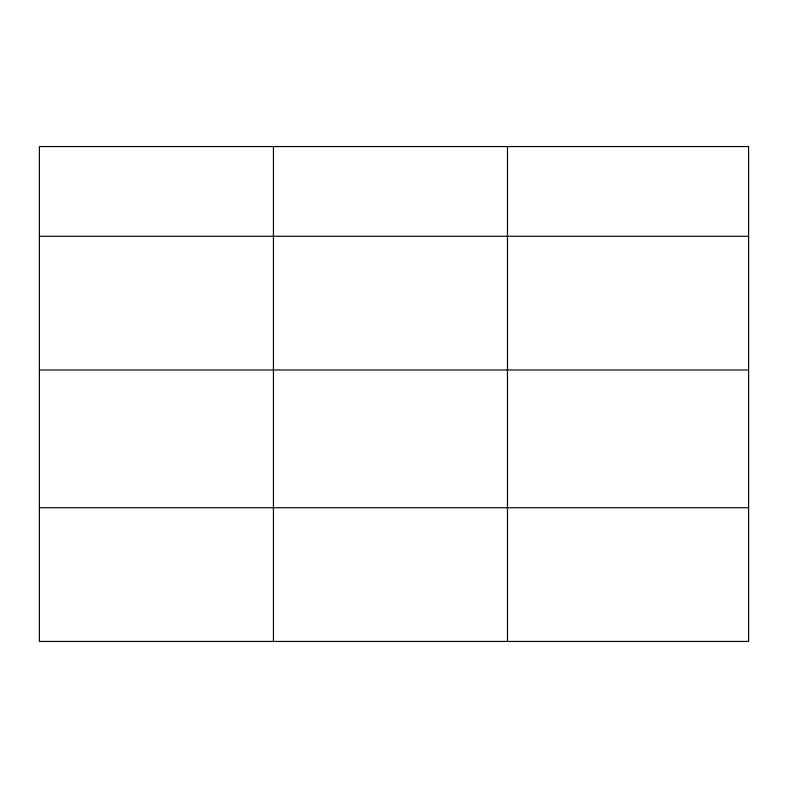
<?xml version="1.0" encoding="UTF-8"?>
<svg xmlns="http://www.w3.org/2000/svg" width="788" height="788" viewBox="0 0 788 788"><rect width="100%" height="100%" fill="white"/><g stroke="black" fill="none" stroke-linecap="round" stroke-linejoin="round"><path stroke-width="1.18" d="M39.4 236.272L748.6 236.272M39.4 369.976L748.6 369.976M39.4 507.738L748.6 507.738M507.472 146.558L507.472 641.442M273.436 146.558L273.436 641.442M748.6 146.558L39.4 146.558L39.4 641.442L748.6 641.442L748.6 146.558"/></g></svg>
